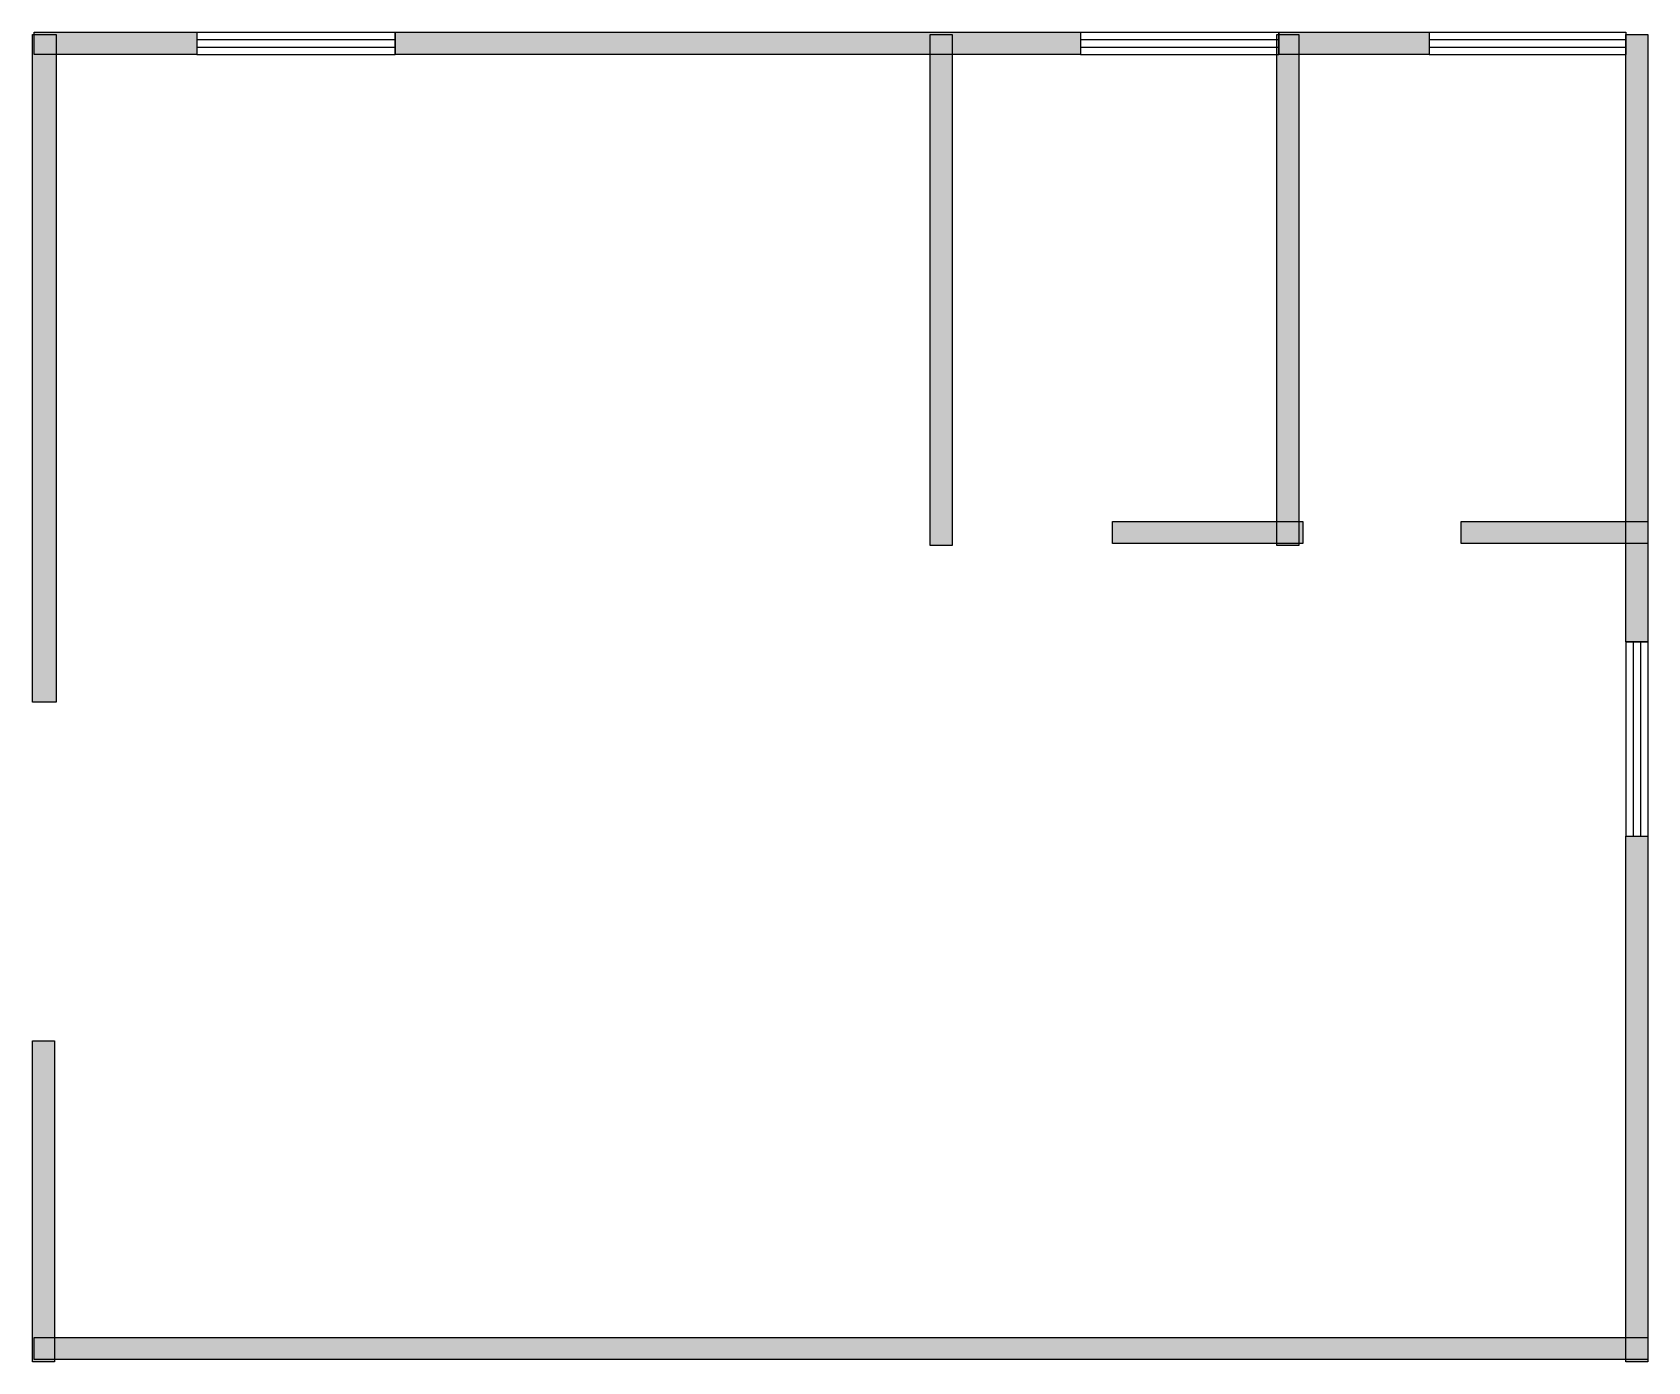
# Model space of a CAD drawing. Header units: centimetres. Extents: x 1 to 1100, y 0 to 904.
import ezdxf

# ---------------------------------------------------------------- set-up
doc = ezdxf.new("R2010")
doc.units = ezdxf.units.CM
doc.layers.add('WALL', color=7, linetype='Continuous')
doc.layers.add('WINDOW', color=5, linetype='Continuous')

msp = doc.modelspace()

# ---------------------------------------------------------------- hatches: boundary and pattern name
at = {"layer": 'WALL'}
h = msp.add_hatch(color=256, dxfattribs=at)
h.dxf.hatch_style = 1
h.paths.add_polyline_path([(1.4, 902.7), (17.7, 902.7), (17.7, 448.6), (1.4, 448.6)])
h = msp.add_hatch(color=256, dxfattribs=at)
h.dxf.hatch_style = 1
h.paths.add_polyline_path([(2.7, 904.1), (113.2, 904.1), (113.2, 889.1), (2.7, 889.1)])
h = msp.add_hatch(color=256, dxfattribs=at)
h.dxf.hatch_style = 1
h.paths.add_polyline_path([(248.2, 904.1), (714.5, 904.1), (714.5, 889.1), (248.2, 889.1)])
h = msp.add_hatch(color=256, dxfattribs=at)
h.dxf.hatch_style = 1
h.paths.add_polyline_path([(612.3, 902.7), (627.3, 902.7), (627.3, 555), (612.3, 555)])
h = msp.add_hatch(color=256, dxfattribs=at)
h.dxf.hatch_style = 1
h.paths.add_polyline_path([(848.2, 902.7), (863.2, 902.7), (863.2, 555), (848.2, 555)])
h = msp.add_hatch(color=256, dxfattribs=at)
h.dxf.hatch_style = 1
h.paths.add_polyline_path([(849.5, 904.1), (951.8, 904.1), (951.8, 889.1), (849.5, 889.1)])
h = msp.add_hatch(color=256, dxfattribs=at)
h.dxf.hatch_style = 1
h.paths.add_polyline_path([(1085.5, 902.7), (1100.5, 902.7), (1100.5, 489.5), (1085.5, 489.5)])
h = msp.add_hatch(color=256, dxfattribs=at)
h.dxf.hatch_style = 1
h.paths.add_polyline_path([(736.4, 571.4), (865.9, 571.4), (865.9, 556.4), (736.4, 556.4)])
h = msp.add_hatch(color=256, dxfattribs=at)
h.dxf.hatch_style = 1
h.paths.add_polyline_path([(973.6, 571.4), (1100.5, 571.4), (1100.5, 556.4), (973.6, 556.4)])
h = msp.add_hatch(color=256, dxfattribs=at)
h.dxf.hatch_style = 1
h.paths.add_polyline_path([(1085.5, 357.3), (1100.5, 357.3), (1100.5, 0), (1085.5, 0)])
h = msp.add_hatch(color=256, dxfattribs=at)
h.dxf.hatch_style = 1
h.paths.add_polyline_path([(1.4, 218.2), (16.4, 218.2), (16.4, 0), (1.4, 0)])
h = msp.add_hatch(color=256, dxfattribs=at)
h.dxf.hatch_style = 1
h.paths.add_polyline_path([(2.7, 16.4), (1100.5, 16.4), (1100.5, 1.4), (2.7, 1.4)])

# ---------------------------------------------------------------- linework, layer by layer
for points in [[(1.4, 902.7), (17.7, 902.7), (17.7, 448.6), (1.4, 448.6)], [(2.7, 904.1), (113.2, 904.1), (113.2, 889.1), (2.7, 889.1)], [(248.2, 904.1), (714.5, 904.1), (714.5, 889.1), (248.2, 889.1)], [(612.3, 902.7), (627.3, 902.7), (627.3, 555), (612.3, 555)], [(848.2, 902.7), (863.2, 902.7), (863.2, 555), (848.2, 555)], [(849.5, 904.1), (951.8, 904.1), (951.8, 889.1), (849.5, 889.1)], [(1085.5, 902.7), (1100.5, 902.7), (1100.5, 489.5), (1085.5, 489.5)], [(736.4, 571.4), (865.9, 571.4), (865.9, 556.4), (736.4, 556.4)], [(973.6, 571.4), (1100.5, 571.4), (1100.5, 556.4), (973.6, 556.4)], [(1085.5, 357.3), (1100.5, 357.3), (1100.5, 0), (1085.5, 0)], [(1.4, 218.2), (16.4, 218.2), (16.4, 0), (1.4, 0)], [(2.7, 16.4), (1100.5, 16.4), (1100.5, 1.4), (2.7, 1.4)]]:
    msp.add_lwpolyline(points, close=True, dxfattribs=at)
at = {"layer": 'WINDOW'}
for p, q in [((113.2, 904.1), (248.2, 904.1)), ((113.2, 904.1), (113.2, 889.1)), ((248.2, 904.1), (248.2, 889.1)), ((714.5, 904.1), (849.5, 904.1)), ((714.5, 904.1), (714.5, 889.1)), ((849.5, 904.1), (849.5, 889.1)), ((951.8, 904.1), (1085.5, 904.1)), ((951.8, 904.1), (951.8, 889.1)), ((1085.5, 904.1), (1085.5, 889.1)), ((113.2, 899.1), (248.2, 899.1)), ((113.2, 894.1), (248.2, 894.1)), ((714.5, 899.1), (849.5, 899.1)), ((714.5, 894.1), (849.5, 894.1)), ((951.8, 899.1), (1085.5, 899.1)), ((951.8, 894.1), (1085.5, 894.1)), ((113.2, 889.1), (248.2, 889.1)), ((714.5, 889.1), (849.5, 889.1)), ((951.8, 889.1), (1085.5, 889.1)), ((1085.5, 489.5), (1085.5, 357.3)), ((1085.5, 489.5), (1100.5, 489.5)), ((1090.5, 489.5), (1090.5, 357.3)), ((1095.5, 489.5), (1095.5, 357.3)), ((1100.5, 489.5), (1100.5, 357.3)), ((1085.5, 357.3), (1100.5, 357.3))]:
    msp.add_line(p, q, dxfattribs=at)

doc.saveas('drawing.dxf')
